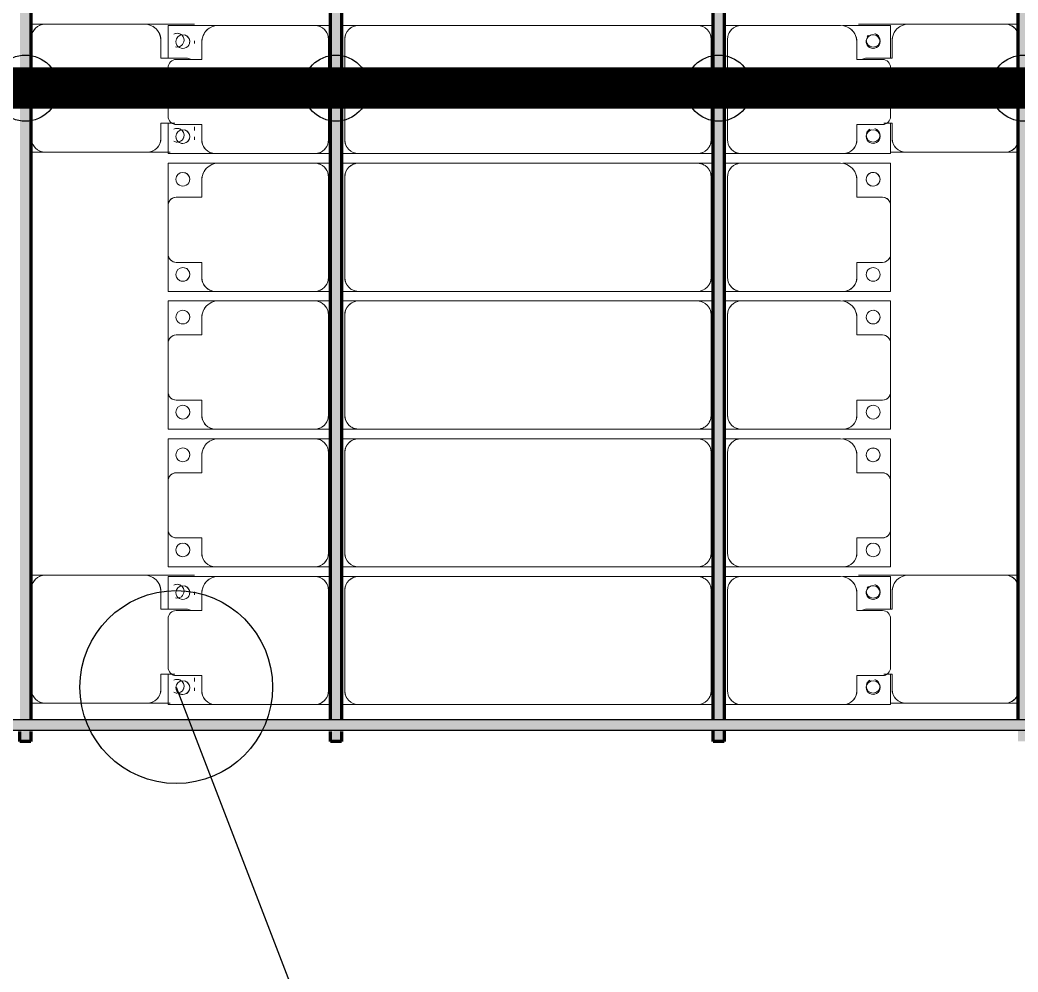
# Model space of a CAD drawing. Header units: millimetres. Extents: x -268744 to 115753, y -96240 to -10461.
# Drawn here: x -185584 to -181959, y -71524 to -68068 of the extents above; entities that cross this region are included whole.
import ezdxf

# ---------------------------------------------------------------- set-up
doc = ezdxf.new("R2010")
doc.units = ezdxf.units.MM
doc.layers.add('A-GENM', color=13, linetype='Continuous', lineweight=9)
doc.layers.add('S-BEAM', color=12, linetype='Continuous', lineweight=9)
for name, color, linetype in [('GC-BICH NEO', 6, 'Continuous'), ('GC-DAY NEO', 5, 'Continuous'), ('GC-HOP 40x60 GIA CUONG', 1, 'Continuous')]:
    doc.layers.add(name, color=color, linetype=linetype)

# ---------------------------------------------------------------- blocks, each defined once
blk = doc.blocks.new('Dai phao do pin - DẢI PHAO ĐỠ PIN-101342-KHUNG KẾT CẤU BÈ PIN 1')
at = {"layer": 'A-GENM', "color": 7}
for p, q in [((68487.6, 241.6), (68539.7, 241.6)), ((68487.6, 241.6), (68539.7, 241.6)), ((68899.7, 241.6), (68539.7, 241.6)), ((68899.7, 241.6), (69082.2, 241.6)), ((69082.2, 241.6), (68899.7, 241.6)), ((68489.7, 191.6), (68489.7, -173.4)), ((68959.7, 118.2), (68959.7, 181.6)), ((69082.2, 181.2), (69082.2, 170.6)), ((69082.2, 170.6), (69082.2, 181.2)), ((69052.2, 118.2), (68959.7, 118.2)), ((68959.7, -173.4), (68959.7, -118.2)), ((68959.7, -118.2), (69010.6, -118.2)), ((69082.2, -131.3), (69082.2, -144.7)), ((69082.2, -144.7), (69082.2, -131.3)), ((69082.2, -168), (69082.2, -178.9)), ((69082.2, -178.9), (69082.2, -168)), ((68539.7, -223.4), (68487.6, -223.4)), ((68539.7, -223.4), (68487.6, -223.4)), ((68539.7, -223.4), (68909.7, -223.4)), ((68993.6, -223.4), (68909.7, -223.4)), ((68909.7, -223.4), (68993.6, -223.4))]:
    blk.add_line(p, q, dxfattribs=at)
for centre, radius, start, end in [((68539.7, 191.6), 50, 90, 180), ((68539.7, 191.6), 50, 105, 180), ((68899.7, 181.6), 60, 360, 90), ((68899.7, 181.6), 60, 360, 60), ((69018.6, 183.2), 25, 0, 120), ((69018.6, 183.2), 25, 90, 120), ((69018.6, 183.2), 25, 255, 0), ((69018.6, 183.2), 25, 255, 0), ((69018.6, 183.2), 25, 0, 89.8669), ((69052.2, 88.2), 30, 60, 90), ((69018.6, -161.8), 25, 0, 120), ((69018.6, -161.8), 25, 105, 120), ((69018.6, -161.8), 25, 0, 89.8669), ((68539.7, -173.4), 50, 180, 270), ((68539.7, -173.4), 50, 180, 255), ((68909.7, -173.4), 50, 270, 360), ((68909.7, -173.4), 50, 285, 360), ((69018.6, -161.8), 25, 240, 0), ((69018.6, -161.8), 25, 270.1331, 0), ((69018.6, -161.8), 25, 240, 270)]:
    blk.add_arc(centre, radius, start, end, dxfattribs=at)
blk = doc.blocks.new('Dai phao do pin - DẢI PHAO ĐỠ PIN-V3-KHUNG KẾT CẤU BÈ PIN 1')
at = {"layer": 'A-GENM', "color": 7}
for p, q in [((68487.6, 241.6), (68539.7, 241.6)), ((68487.6, 241.6), (68539.7, 241.6)), ((68899.7, 241.6), (68539.7, 241.6)), ((68899.7, 241.6), (69082.2, 241.6)), ((69082.2, 241.6), (68899.7, 241.6)), ((68489.7, 191.6), (68489.7, -173.4)), ((68959.7, 118.2), (68959.7, 181.6)), ((69082.2, 181.2), (69082.2, 170.6)), ((69082.2, 170.6), (69082.2, 181.2)), ((69052.2, 118.2), (68959.7, 118.2)), ((68959.7, -173.4), (68959.7, -118.2)), ((68959.7, -118.2), (69010.6, -118.2)), ((69082.2, -131.3), (69082.2, -144.7)), ((69082.2, -144.7), (69082.2, -131.3)), ((69082.2, -168), (69082.2, -178.9)), ((69082.2, -178.9), (69082.2, -168)), ((68539.7, -223.4), (68487.6, -223.4)), ((68539.7, -223.4), (68487.6, -223.4)), ((68539.7, -223.4), (68909.7, -223.4)), ((68993.6, -223.4), (68909.7, -223.4)), ((68909.7, -223.4), (68993.6, -223.4))]:
    blk.add_line(p, q, dxfattribs=at)
for centre, radius, start, end in [((68539.7, 191.6), 50, 90, 180), ((68539.7, 191.6), 50, 105, 180), ((68899.7, 181.6), 60, 360, 90), ((68899.7, 181.6), 60, 360, 60), ((69018.6, 183.2), 25, 0, 120), ((69018.6, 183.2), 25, 90, 120), ((69018.6, 183.2), 25, 255, 0), ((69018.6, 183.2), 25, 255, 0), ((69018.6, 183.2), 25, 0, 89.8669), ((69052.2, 88.2), 30, 60, 90), ((69018.6, -161.8), 25, 0, 120), ((69018.6, -161.8), 25, 105, 120), ((69018.6, -161.8), 25, 0, 89.8669), ((68539.7, -173.4), 50, 180, 270), ((68539.7, -173.4), 50, 180, 255), ((68909.7, -173.4), 50, 270, 360), ((68909.7, -173.4), 50, 285, 360), ((69018.6, -161.8), 25, 240, 0), ((69018.6, -161.8), 25, 270.1331, 0), ((69018.6, -161.8), 25, 240, 270)]:
    blk.add_arc(centre, radius, start, end, dxfattribs=at)
blk = doc.blocks.new('Dầm C52 - Hộp 40x60-104813-KHUNG KẾT CẤU BÈ PIN 1')
at = {"layer": 'S-BEAM', "lineweight": 25}
blk.add_hatch(color=4, dxfattribs=at).paths.add_polyline_path([(-145811, -20), (145811, -20), (145811, 20), (-145811, 20)])
at = {"layer": 'S-BEAM', "color": 4, "lineweight": 25}
for p, q in [((-145811, 20), (145811, 20)), ((145811, -20), (-145811, -20))]:
    blk.add_line(p, q, dxfattribs=at)
blk = doc.blocks.new('Dải phao đi lại kèm đỡ invester - DẢI PHAO ĐI LẠI-102783-KHUNG KẾT CẤU BÈ PIN 1')
at = {"layer": 'A-GENM', "color": 7}
for p, q in [((47758.4, 1312.2), (47878.1, 1312.2)), ((47758.4, 1138.2), (47758.4, 1312.2)), ((47758.4, 1312.2), (47758.4, 1138.2)), ((47878.1, 1312.2), (47758.4, 1312.2)), ((48088.2, 1312.2), (47911.8, 1312.2)), ((48111.9, 1312.2), (48223.4, 1312.2)), ((48223.4, 1312.2), (48111.9, 1312.2)), ((48223.4, 1312.2), (48223.4, 1139.7)), ((48223.4, 1139.7), (48223.4, 1312.2)), ((48258.4, 1312.2), (48411.8, 1312.2)), ((48258.4, 1138.2), (48258.4, 1312.2)), ((48258.4, 1312.2), (48258.4, 1138.2)), ((48411.8, 1312.2), (48258.4, 1312.2)), ((48588.2, 1312.2), (48411.8, 1312.2)), ((48588.2, 1312.2), (48723.4, 1312.2)), ((48723.4, 1312.2), (48588.2, 1312.2)), ((48723.4, 1312.2), (48723.4, 1139.7)), ((48723.4, 1139.7), (48723.4, 1312.2)), ((48758.4, 1312.2), (48911.8, 1312.2)), ((48758.4, 1138.2), (48758.4, 1312.2)), ((48758.4, 1312.2), (48758.4, 1138.2)), ((48911.8, 1312.2), (48758.4, 1312.2)), ((49088.2, 1312.2), (48911.8, 1312.2)), ((49088.2, 1312.2), (49223.4, 1312.2)), ((49223.4, 1312.2), (49088.2, 1312.2)), ((49223.4, 1312.2), (49223.4, 1139.7)), ((49223.4, 1139.7), (49223.4, 1312.2)), ((49258.4, 1312.2), (49411.8, 1312.2)), ((49258.4, 1138.2), (49258.4, 1312.2)), ((49258.4, 1312.2), (49258.4, 1138.2)), ((49411.8, 1312.2), (49258.4, 1312.2)), ((49588.2, 1312.2), (49411.8, 1312.2)), ((49588.2, 1312.2), (49723.4, 1312.2)), ((49723.4, 1312.2), (49588.2, 1312.2)), ((49723.4, 1312.2), (49723.4, 1139.7)), ((49723.4, 1139.7), (49723.4, 1312.2)), ((49758.4, 1312.2), (49878.1, 1312.2)), ((49758.4, 1138.2), (49758.4, 1312.2)), ((49758.4, 1312.2), (49758.4, 1138.2)), ((49878.1, 1312.2), (49758.4, 1312.2)), ((50088.2, 1312.2), (49911.8, 1312.2)), ((50111.9, 1312.2), (50223.4, 1312.2)), ((50223.4, 1312.2), (50111.9, 1312.2)), ((50223.4, 1312.2), (50223.4, 1139.7)), ((50223.4, 1139.7), (50223.4, 1312.2)), ((47881.8, 1282.2), (47881.8, 1189.7)), ((48118.2, 1189.7), (48118.2, 1282.2)), ((48381.8, 1282.2), (48381.8, 1189.7)), ((48618.2, 1189.7), (48618.2, 1282.2)), ((48881.8, 1282.2), (48881.8, 1189.7)), ((49118.2, 1189.7), (49118.2, 1282.2)), ((49381.8, 1282.2), (49381.8, 1189.7)), ((49618.2, 1189.7), (49618.2, 1282.2)), ((49881.8, 1282.2), (49881.8, 1189.7)), ((50118.2, 1189.7), (50118.2, 1282.2)), ((47881.8, 1189.7), (47818.4, 1189.7)), ((48173.4, 1189.7), (48118.2, 1189.7)), ((48381.8, 1189.7), (48318.4, 1189.7)), ((48673.4, 1189.7), (48618.2, 1189.7)), ((48881.8, 1189.7), (48818.4, 1189.7)), ((49173.4, 1189.7), (49118.2, 1189.7)), ((49381.8, 1189.7), (49318.4, 1189.7)), ((49673.4, 1189.7), (49618.2, 1189.7)), ((49881.8, 1189.7), (49818.4, 1189.7)), ((50173.4, 1189.7), (50118.2, 1189.7)), ((47758.4, 1129.7), (47758.4, 769.7)), ((48223.4, 769.7), (48223.4, 1139.7)), ((48258.4, 1129.7), (48258.4, 769.7)), ((48723.4, 769.7), (48723.4, 1139.7)), ((48758.4, 1129.7), (48758.4, 769.7)), ((49223.4, 769.7), (49223.4, 1139.7)), ((49258.4, 1129.7), (49258.4, 769.7)), ((49723.4, 769.7), (49723.4, 1139.7)), ((49758.4, 1129.7), (49758.4, 769.7)), ((50223.4, 769.7), (50223.4, 1139.7)), ((47758.4, 707.6), (47758.4, 769.7)), ((47758.4, 707.6), (47758.4, 769.7)), ((48223.4, 769.7), (48223.4, 707.6)), ((48223.4, 769.7), (48223.4, 707.6)), ((48258.4, 707.6), (48258.4, 769.7)), ((48258.4, 707.6), (48258.4, 769.7)), ((48723.4, 769.7), (48723.4, 707.6)), ((48723.4, 769.7), (48723.4, 707.6)), ((48758.4, 707.6), (48758.4, 769.7)), ((48758.4, 707.6), (48758.4, 769.7)), ((49223.4, 769.7), (49223.4, 707.6)), ((49223.4, 769.7), (49223.4, 707.6)), ((49258.4, 707.6), (49258.4, 769.7)), ((49258.4, 707.6), (49258.4, 769.7)), ((49723.4, 769.7), (49723.4, 707.6)), ((49723.4, 769.7), (49723.4, 707.6)), ((49758.4, 707.6), (49758.4, 769.7)), ((49758.4, 707.6), (49758.4, 769.7)), ((50223.4, 769.7), (50223.4, 707.6)), ((50223.4, 769.7), (50223.4, 707.6)), ((47808.4, 719.7), (48173.4, 719.7)), ((48308.4, 719.7), (48673.4, 719.7)), ((48808.4, 719.7), (49173.4, 719.7)), ((49308.4, 719.7), (49673.4, 719.7)), ((49808.4, 719.7), (50173.4, 719.7)), ((47758.4, 610.3), (47758.4, 667.6)), ((47758.4, 610.3), (47758.4, 667.6)), ((48173.4, 660.3), (47808.4, 660.3)), ((48223.4, 667.6), (48223.4, 610.3)), ((48223.4, 667.6), (48223.4, 610.3)), ((48258.4, 610.3), (48258.4, 667.6)), ((48258.4, 610.3), (48258.4, 667.6)), ((48673.4, 660.3), (48308.4, 660.3)), ((48723.4, 667.6), (48723.4, 610.3)), ((48723.4, 667.6), (48723.4, 610.3)), ((48758.4, 610.3), (48758.4, 667.6)), ((48758.4, 610.3), (48758.4, 667.6)), ((49173.4, 660.3), (48808.4, 660.3)), ((49223.4, 667.6), (49223.4, 610.3)), ((49223.4, 667.6), (49223.4, 610.3)), ((49258.4, 610.3), (49258.4, 667.6)), ((49258.4, 610.3), (49258.4, 667.6)), ((49673.4, 660.3), (49308.4, 660.3)), ((49723.4, 667.6), (49723.4, 610.3)), ((49723.4, 667.6), (49723.4, 610.3)), ((49758.4, 610.3), (49758.4, 667.6)), ((49758.4, 610.3), (49758.4, 667.6)), ((50173.4, 660.3), (49808.4, 660.3)), ((50223.4, 667.6), (50223.4, 610.3)), ((50223.4, 667.6), (50223.4, 610.3)), ((47758.4, 610.3), (47758.4, -620.3)), ((48223.4, -620.3), (48223.4, 610.3)), ((48258.4, 610.3), (48258.4, -620.3)), ((48723.4, -620.3), (48723.4, 610.3)), ((48758.4, 610.3), (48758.4, -620.3)), ((49223.4, -620.3), (49223.4, 610.3)), ((49258.4, 610.3), (49258.4, -620.3)), ((49723.4, -620.3), (49723.4, 610.3)), ((49758.4, 610.3), (49758.4, -620.3)), ((50223.4, -620.3), (50223.4, 610.3)), ((47758.4, -674.8), (47758.4, -620.3)), ((47758.4, -674.8), (47758.4, -620.3)), ((48223.4, -620.3), (48223.4, -674.8)), ((48223.4, -620.3), (48223.4, -674.8)), ((48258.4, -674.8), (48258.4, -620.3)), ((48258.4, -674.8), (48258.4, -620.3)), ((48723.4, -620.3), (48723.4, -674.8)), ((48723.4, -620.3), (48723.4, -674.8)), ((48758.4, -674.8), (48758.4, -620.3)), ((48758.4, -674.8), (48758.4, -620.3)), ((49223.4, -620.3), (49223.4, -674.8)), ((49223.4, -620.3), (49223.4, -674.8)), ((49258.4, -674.8), (49258.4, -620.3)), ((49258.4, -674.8), (49258.4, -620.3)), ((49723.4, -620.3), (49723.4, -674.8)), ((49723.4, -620.3), (49723.4, -674.8)), ((49758.4, -674.8), (49758.4, -620.3)), ((49758.4, -674.8), (49758.4, -620.3)), ((50223.4, -620.3), (50223.4, -674.8)), ((50223.4, -620.3), (50223.4, -674.8)), ((47808.4, -670.3), (48173.4, -670.3)), ((48308.4, -670.3), (48673.4, -670.3)), ((48808.4, -670.3), (49173.4, -670.3)), ((49308.4, -670.3), (49673.4, -670.3)), ((49808.4, -670.3), (50173.4, -670.3)), ((47758.4, -779.7), (47758.4, -722.4)), ((47758.4, -779.7), (47758.4, -722.4)), ((48223.4, -722.4), (48223.4, -779.7)), ((48223.4, -722.4), (48223.4, -779.7)), ((48258.4, -779.7), (48258.4, -722.4)), ((48258.4, -779.7), (48258.4, -722.4)), ((48723.4, -722.4), (48723.4, -779.7)), ((48723.4, -722.4), (48723.4, -779.7)), ((48758.4, -779.7), (48758.4, -722.4)), ((48758.4, -779.7), (48758.4, -722.4)), ((49223.4, -722.4), (49223.4, -779.7)), ((49223.4, -722.4), (49223.4, -779.7)), ((49258.4, -779.7), (49258.4, -722.4)), ((49258.4, -779.7), (49258.4, -722.4)), ((49723.4, -722.4), (49723.4, -779.7)), ((49723.4, -722.4), (49723.4, -779.7)), ((49758.4, -779.7), (49758.4, -722.4)), ((49758.4, -779.7), (49758.4, -722.4)), ((50223.4, -722.4), (50223.4, -779.7)), ((50223.4, -722.4), (50223.4, -779.7)), ((48173.4, -729.7), (47808.4, -729.7)), ((48673.4, -729.7), (48308.4, -729.7)), ((49173.4, -729.7), (48808.4, -729.7)), ((49673.4, -729.7), (49308.4, -729.7)), ((50173.4, -729.7), (49808.4, -729.7)), ((47758.4, -779.7), (47758.4, -1129.7)), ((48223.4, -1139.7), (48223.4, -779.7)), ((48258.4, -779.7), (48258.4, -1129.7)), ((48723.4, -1139.7), (48723.4, -779.7)), ((48758.4, -779.7), (48758.4, -1129.7)), ((49223.4, -1139.7), (49223.4, -779.7)), ((49258.4, -779.7), (49258.4, -1129.7)), ((49723.4, -1139.7), (49723.4, -779.7)), ((49758.4, -779.7), (49758.4, -1129.7)), ((50223.4, -1139.7), (50223.4, -779.7)), ((47758.4, -1312.2), (47758.4, -1129.7)), ((47758.4, -1129.7), (47758.4, -1312.2)), ((48223.4, -1139.7), (48223.4, -1312.2)), ((48223.4, -1312.2), (48223.4, -1139.7)), ((48258.4, -1312.2), (48258.4, -1129.7)), ((48258.4, -1129.7), (48258.4, -1312.2)), ((48723.4, -1139.7), (48723.4, -1312.2)), ((48723.4, -1312.2), (48723.4, -1139.7)), ((48758.4, -1312.2), (48758.4, -1129.7)), ((48758.4, -1129.7), (48758.4, -1312.2)), ((49223.4, -1139.7), (49223.4, -1312.2)), ((49223.4, -1312.2), (49223.4, -1139.7)), ((49258.4, -1312.2), (49258.4, -1129.7)), ((49258.4, -1129.7), (49258.4, -1312.2)), ((49723.4, -1139.7), (49723.4, -1312.2)), ((49723.4, -1312.2), (49723.4, -1139.7)), ((49758.4, -1312.2), (49758.4, -1129.7)), ((49758.4, -1129.7), (49758.4, -1312.2)), ((50223.4, -1139.7), (50223.4, -1312.2)), ((50223.4, -1312.2), (50223.4, -1139.7)), ((47818.4, -1189.7), (47881.8, -1189.7)), ((47881.8, -1189.7), (47881.8, -1282.2)), ((48118.2, -1282.2), (48118.2, -1189.7)), ((48118.2, -1189.7), (48173.4, -1189.7)), ((48318.4, -1189.7), (48381.8, -1189.7)), ((48381.8, -1189.7), (48381.8, -1282.2)), ((48618.2, -1282.2), (48618.2, -1189.7)), ((48618.2, -1189.7), (48673.4, -1189.7)), ((48818.4, -1189.7), (48881.8, -1189.7)), ((48881.8, -1189.7), (48881.8, -1282.2)), ((49118.2, -1282.2), (49118.2, -1189.7)), ((49118.2, -1189.7), (49173.4, -1189.7)), ((49318.4, -1189.7), (49381.8, -1189.7)), ((49381.8, -1189.7), (49381.8, -1282.2)), ((49618.2, -1282.2), (49618.2, -1189.7)), ((49618.2, -1189.7), (49673.4, -1189.7)), ((49818.4, -1189.7), (49881.8, -1189.7)), ((49881.8, -1189.7), (49881.8, -1282.2)), ((50118.2, -1282.2), (50118.2, -1189.7)), ((50118.2, -1189.7), (50173.4, -1189.7)), ((47876.8, -1312.2), (47758.4, -1312.2)), ((47758.4, -1312.2), (47876.8, -1312.2)), ((47911.8, -1312.2), (48088.2, -1312.2)), ((48223.4, -1312.2), (48113.2, -1312.2)), ((48113.2, -1312.2), (48223.4, -1312.2)), ((48411.8, -1312.2), (48258.4, -1312.2)), ((48258.4, -1312.2), (48411.8, -1312.2)), ((48411.8, -1312.2), (48588.2, -1312.2)), ((48723.4, -1312.2), (48588.2, -1312.2)), ((48588.2, -1312.2), (48723.4, -1312.2)), ((48911.8, -1312.2), (48758.4, -1312.2)), ((48758.4, -1312.2), (48911.8, -1312.2)), ((48911.8, -1312.2), (49088.2, -1312.2)), ((49223.4, -1312.2), (49088.2, -1312.2)), ((49088.2, -1312.2), (49223.4, -1312.2)), ((49411.8, -1312.2), (49258.4, -1312.2)), ((49258.4, -1312.2), (49411.8, -1312.2)), ((49411.8, -1312.2), (49588.2, -1312.2)), ((49723.4, -1312.2), (49588.2, -1312.2)), ((49588.2, -1312.2), (49723.4, -1312.2)), ((49876.8, -1312.2), (49758.4, -1312.2)), ((49758.4, -1312.2), (49876.8, -1312.2)), ((49911.8, -1312.2), (50088.2, -1312.2)), ((50223.4, -1312.2), (50113.2, -1312.2)), ((50113.2, -1312.2), (50223.4, -1312.2))]:
    blk.add_line(p, q, dxfattribs=at)
for centre, radius, start, end in [((47911.8, 1282.2), 30, 90, 180), ((48088.2, 1282.2), 30, 0, 90), ((48411.8, 1282.2), 30, 90, 180), ((48411.8, 1282.2), 30, 105, 165), ((48588.2, 1282.2), 30, 360, 90), ((48588.2, 1282.2), 30, 60, 75), ((48588.2, 1282.2), 30, 15, 75), ((48588.2, 1282.2), 30, 60, 75), ((48911.8, 1282.2), 30, 90, 180), ((48911.8, 1282.2), 30, 105, 165), ((49088.2, 1282.2), 30, 0, 90), ((49088.2, 1282.2), 30, 60, 75), ((49088.2, 1282.2), 30, 15, 75), ((49088.2, 1282.2), 30, 60, 75), ((49411.8, 1282.2), 30, 90, 180), ((49411.8, 1282.2), 30, 105, 165), ((49588.2, 1282.2), 30, 0, 90), ((49588.2, 1282.2), 30, 60, 75), ((49588.2, 1282.2), 30, 15, 75), ((49588.2, 1282.2), 30, 60, 75), ((49911.8, 1282.2), 30, 90, 180), ((50088.2, 1282.2), 30, 0, 90), ((47816.8, 1248.6), 25, 90, 270), ((47816.8, 1248.6), 25, 90, 255), ((47816.8, 1248.6), 25, 270, 90), ((47816.8, 1248.6), 25, 300, 90), ((48088.2, 1282.2), 30, 15, 30), ((48088.2, 1282.2), 30, 15, 30), ((48161.8, 1248.6), 25, 90, 270), ((48161.8, 1248.6), 25, 90, 180), ((48161.8, 1248.6), 25, 270, 90), ((48161.8, 1248.6), 25, 270, 90), ((48316.8, 1248.6), 25, 90, 270), ((48316.8, 1248.6), 25, 90, 255), ((48316.8, 1248.6), 25, 270, 90), ((48316.8, 1248.6), 25, 300, 90), ((48411.8, 1282.2), 30, 135, 165), ((48411.8, 1282.2), 30, 135, 165), ((48588.2, 1282.2), 30, 15, 30), ((48588.2, 1282.2), 30, 15, 30), ((48661.8, 1248.6), 25, 90, 270), ((48661.8, 1248.6), 25, 90, 180), ((48661.8, 1248.6), 25, 270, 90), ((48661.8, 1248.6), 25, 270, 90), ((48816.8, 1248.6), 25, 90, 270), ((48816.8, 1248.6), 25, 90, 255), ((48816.8, 1248.6), 25, 270, 90), ((48816.8, 1248.6), 25, 300, 90), ((48911.8, 1282.2), 30, 135, 165), ((48911.8, 1282.2), 30, 135, 165), ((49088.2, 1282.2), 30, 15, 30), ((49088.2, 1282.2), 30, 15, 30), ((49161.8, 1248.6), 25, 90, 270), ((49161.8, 1248.6), 25, 90, 180), ((49161.8, 1248.6), 25, 270, 90), ((49161.8, 1248.6), 25, 270, 90), ((49316.8, 1248.6), 25, 90, 270), ((49316.8, 1248.6), 25, 90, 255), ((49316.8, 1248.6), 25, 270, 90), ((49316.8, 1248.6), 25, 300, 90), ((49411.8, 1282.2), 30, 135, 165), ((49411.8, 1282.2), 30, 135, 165), ((49588.2, 1282.2), 30, 15, 30), ((49588.2, 1282.2), 30, 15, 30), ((49661.8, 1248.6), 25, 90, 270), ((49661.8, 1248.6), 25, 90, 180), ((49661.8, 1248.6), 25, 270, 90), ((49661.8, 1248.6), 25, 270, 90), ((49816.8, 1248.6), 25, 90, 270), ((49816.8, 1248.6), 25, 90, 255), ((49816.8, 1248.6), 25, 270, 90), ((49816.8, 1248.6), 25, 300, 90), ((50088.2, 1282.2), 30, 15, 30), ((50088.2, 1282.2), 30, 15, 30), ((50161.8, 1248.6), 25, 90, 270), ((50161.8, 1248.6), 25, 90, 180), ((50161.8, 1248.6), 25, 270, 90), ((50161.8, 1248.6), 25, 270, 90), ((48161.8, 1248.6), 25, 195, 255), ((48661.8, 1248.6), 25, 195, 255), ((49161.8, 1248.6), 25, 195, 255), ((49661.8, 1248.6), 25, 195, 255), ((50161.8, 1248.6), 25, 195, 255), ((47816.8, 1248.6), 25, 270, 285), ((48316.8, 1248.6), 25, 270, 285), ((48816.8, 1248.6), 25, 270, 285), ((49316.8, 1248.6), 25, 270, 285), ((49816.8, 1248.6), 25, 270, 285), ((47818.4, 1129.7), 60, 90, 180), ((47818.4, 1129.7), 60, 90, 150), ((48173.4, 1139.7), 50, 0, 90), ((48173.4, 1139.7), 50, 15, 90), ((48318.4, 1129.7), 60, 90, 180), ((48318.4, 1129.7), 60, 90, 150), ((48673.4, 1139.7), 50, 360, 90), ((48673.4, 1139.7), 50, 15, 90), ((48818.4, 1129.7), 60, 90, 180), ((48818.4, 1129.7), 60, 90, 150), ((49173.4, 1139.7), 50, 0, 90), ((49173.4, 1139.7), 50, 15, 90), ((49318.4, 1129.7), 60, 90, 180), ((49318.4, 1129.7), 60, 90, 150), ((49673.4, 1139.7), 50, 0, 90), ((49673.4, 1139.7), 50, 15, 90), ((49818.4, 1129.7), 60, 90, 180), ((49818.4, 1129.7), 60, 90, 150), ((50173.4, 1139.7), 50, 0, 90), ((50173.4, 1139.7), 50, 15, 90), ((47808.4, 769.7), 50, 180, 270), ((48173.4, 769.7), 50, 270, 0), ((48308.4, 769.7), 50, 180, 270), ((48673.4, 769.7), 50, 270, 0), ((48808.4, 769.7), 50, 180, 270), ((49173.4, 769.7), 50, 270, 0), ((49308.4, 769.7), 50, 180, 270), ((49673.4, 769.7), 50, 270, 0), ((49808.4, 769.7), 50, 180, 270), ((50173.4, 769.7), 50, 270, 0), ((47808.4, 769.7), 50, 195, 270), ((48173.4, 769.7), 50, 270, 345), ((48308.4, 769.7), 50, 195, 270), ((48673.4, 769.7), 50, 270, 345), ((48808.4, 769.7), 50, 195, 270), ((49173.4, 769.7), 50, 270, 345), ((49308.4, 769.7), 50, 195, 270), ((49673.4, 769.7), 50, 270, 345), ((49808.4, 769.7), 50, 195, 270), ((50173.4, 769.7), 50, 270, 345), ((47808.4, 610.3), 50, 90, 180), ((47808.4, 610.3), 50, 105, 120), ((48173.4, 610.3), 50, 0, 90), ((48173.4, 610.3), 50, 60, 90), ((48308.4, 610.3), 50, 90, 180), ((48308.4, 610.3), 50, 105, 120), ((48673.4, 610.3), 50, 0, 90), ((48673.4, 610.3), 50, 60, 90), ((48808.4, 610.3), 50, 90, 180), ((48808.4, 610.3), 50, 105, 120), ((49173.4, 610.3), 50, 0, 90), ((49173.4, 610.3), 50, 60, 90), ((49308.4, 610.3), 50, 90, 180), ((49308.4, 610.3), 50, 105, 120), ((49673.4, 610.3), 50, 0, 90), ((49673.4, 610.3), 50, 60, 90), ((49808.4, 610.3), 50, 90, 180), ((49808.4, 610.3), 50, 105, 120), ((50173.4, 610.3), 50, 360, 90), ((50173.4, 610.3), 50, 60, 90), ((47808.4, 610.3), 50, 150, 180), ((48173.4, 610.3), 50, 15, 30), ((48308.4, 610.3), 50, 150, 180), ((48673.4, 610.3), 50, 15, 30), ((48808.4, 610.3), 50, 150, 180), ((49173.4, 610.3), 50, 15, 30), ((49308.4, 610.3), 50, 150, 180), ((49673.4, 610.3), 50, 15, 30), ((49808.4, 610.3), 50, 150, 180), ((50173.4, 610.3), 50, 15, 30), ((47808.4, -620.3), 50, 180, 270), ((47808.4, -620.3), 50, 195, 225), ((48173.4, -620.3), 50, 270, 0), ((48173.4, -620.3), 50, 330, 0), ((48308.4, -620.3), 50, 180, 270), ((48308.4, -620.3), 50, 195, 225), ((48673.4, -620.3), 50, 270, 0), ((48673.4, -620.3), 50, 330, 0), ((48808.4, -620.3), 50, 180, 270), ((48808.4, -620.3), 50, 195, 225), ((49173.4, -620.3), 50, 270, 0), ((49173.4, -620.3), 50, 330, 0), ((49308.4, -620.3), 50, 180, 270), ((49308.4, -620.3), 50, 195, 225), ((49673.4, -620.3), 50, 270, 0), ((49673.4, -620.3), 50, 330, 0), ((49808.4, -620.3), 50, 180, 270), ((49808.4, -620.3), 50, 195, 225), ((50173.4, -620.3), 50, 270, 360), ((50173.4, -620.3), 50, 330, 360), ((47808.4, -620.3), 50, 240, 270), ((48173.4, -620.3), 50, 270, 300), ((48308.4, -620.3), 50, 240, 270), ((48673.4, -620.3), 50, 270, 300), ((48808.4, -620.3), 50, 240, 270), ((49173.4, -620.3), 50, 270, 300), ((49308.4, -620.3), 50, 240, 270), ((49673.4, -620.3), 50, 270, 300), ((49808.4, -620.3), 50, 240, 270), ((50173.4, -620.3), 50, 270, 300), ((47808.4, -779.7), 50, 90, 180), ((47808.4, -779.7), 50, 90, 165), ((48173.4, -779.7), 50, 0, 90), ((48173.4, -779.7), 50, 15, 90), ((48308.4, -779.7), 50, 90, 180), ((48308.4, -779.7), 50, 90, 165), ((48673.4, -779.7), 50, 360, 90), ((48673.4, -779.7), 50, 15, 90), ((48808.4, -779.7), 50, 90, 180), ((48808.4, -779.7), 50, 90, 165), ((49173.4, -779.7), 50, 360, 90), ((49173.4, -779.7), 50, 15, 90), ((49308.4, -779.7), 50, 90, 180), ((49308.4, -779.7), 50, 90, 165), ((49673.4, -779.7), 50, 0, 90), ((49673.4, -779.7), 50, 15, 90), ((49808.4, -779.7), 50, 90, 180), ((49808.4, -779.7), 50, 90, 165), ((50173.4, -779.7), 50, 360, 90), ((50173.4, -779.7), 50, 15, 90), ((47818.4, -1129.7), 60, 180, 270), ((47818.4, -1129.7), 60, 210, 270), ((48173.4, -1139.7), 50, 270, 0), ((48173.4, -1139.7), 50, 270, 345), ((48318.4, -1129.7), 60, 180, 270), ((48318.4, -1129.7), 60, 210, 270), ((48673.4, -1139.7), 50, 270, 0), ((48673.4, -1139.7), 50, 270, 345), ((48818.4, -1129.7), 60, 180, 270), ((48818.4, -1129.7), 60, 210, 270), ((49173.4, -1139.7), 50, 270, 0), ((49173.4, -1139.7), 50, 270, 345), ((49318.4, -1129.7), 60, 180, 270), ((49318.4, -1129.7), 60, 210, 270), ((49673.4, -1139.7), 50, 270, 0), ((49673.4, -1139.7), 50, 270, 345), ((49818.4, -1129.7), 60, 180, 270), ((49818.4, -1129.7), 60, 210, 270), ((50173.4, -1139.7), 50, 270, 0), ((50173.4, -1139.7), 50, 270, 345), ((47816.8, -1258.6), 25, 90, 270), ((47816.8, -1258.6), 25, 180, 270), ((47816.8, -1258.6), 25, 90, 165), ((47816.8, -1258.6), 25, 270, 90), ((47816.8, -1258.6), 25, 60, 90), ((47816.8, -1258.6), 25, 270, 30), ((48161.8, -1258.6), 25, 90, 270), ((48161.8, -1258.6), 25, 180, 270), ((48161.8, -1258.6), 25, 90, 165), ((48161.8, -1258.6), 25, 270, 90), ((48161.8, -1258.6), 25, 15, 90), ((48161.8, -1258.6), 25, 270, 0), ((48316.8, -1258.6), 25, 90, 270), ((48316.8, -1258.6), 25, 180, 270), ((48316.8, -1258.6), 25, 90, 165), ((48316.8, -1258.6), 25, 270, 90), ((48316.8, -1258.6), 25, 60, 90), ((48316.8, -1258.6), 25, 270, 30), ((48661.8, -1258.6), 25, 90, 270), ((48661.8, -1258.6), 25, 180, 270), ((48661.8, -1258.6), 25, 90, 165), ((48661.8, -1258.6), 25, 270, 90), ((48661.8, -1258.6), 25, 15, 90), ((48661.8, -1258.6), 25, 270, 0), ((48816.8, -1258.6), 25, 90, 270), ((48816.8, -1258.6), 25, 180, 270), ((48816.8, -1258.6), 25, 90, 165), ((48816.8, -1258.6), 25, 270, 90), ((48816.8, -1258.6), 25, 60, 90), ((48816.8, -1258.6), 25, 270, 30), ((49161.8, -1258.6), 25, 90, 270), ((49161.8, -1258.6), 25, 180, 270), ((49161.8, -1258.6), 25, 90, 165), ((49161.8, -1258.6), 25, 270, 90), ((49161.8, -1258.6), 25, 15, 90), ((49161.8, -1258.6), 25, 270, 0), ((49316.8, -1258.6), 25, 90, 270), ((49316.8, -1258.6), 25, 180, 270), ((49316.8, -1258.6), 25, 90, 165), ((49316.8, -1258.6), 25, 270, 90), ((49316.8, -1258.6), 25, 60, 90), ((49316.8, -1258.6), 25, 270, 30), ((49661.8, -1258.6), 25, 90, 270), ((49661.8, -1258.6), 25, 180, 270), ((49661.8, -1258.6), 25, 90, 165), ((49661.8, -1258.6), 25, 270, 90), ((49661.8, -1258.6), 25, 15, 90), ((49661.8, -1258.6), 25, 270, 0), ((49816.8, -1258.6), 25, 90, 270), ((49816.8, -1258.6), 25, 180, 270), ((49816.8, -1258.6), 25, 90, 165), ((49816.8, -1258.6), 25, 270, 90), ((49816.8, -1258.6), 25, 60, 90), ((49816.8, -1258.6), 25, 270, 30), ((50161.8, -1258.6), 25, 90, 270), ((50161.8, -1258.6), 25, 180, 270), ((50161.8, -1258.6), 25, 90, 165), ((50161.8, -1258.6), 25, 270, 90), ((50161.8, -1258.6), 25, 15, 90), ((50161.8, -1258.6), 25, 270, 0), ((47911.8, -1282.2), 30, 180, 270), ((48088.2, -1282.2), 30, 270, 0), ((48088.2, -1282.2), 30, 330, 345), ((48088.2, -1282.2), 30, 330, 345), ((48411.8, -1282.2), 30, 180, 270), ((48411.8, -1282.2), 30, 195, 225), ((48411.8, -1282.2), 30, 195, 255), ((48411.8, -1282.2), 30, 195, 225), ((48588.2, -1282.2), 30, 270, 0), ((48588.2, -1282.2), 30, 285, 345), ((48588.2, -1282.2), 30, 315, 345), ((48588.2, -1282.2), 30, 315, 345), ((48911.8, -1282.2), 30, 180, 270), ((48911.8, -1282.2), 30, 195, 225), ((48911.8, -1282.2), 30, 195, 255), ((48911.8, -1282.2), 30, 195, 225), ((49088.2, -1282.2), 30, 270, 0), ((49088.2, -1282.2), 30, 285, 345), ((49088.2, -1282.2), 30, 315, 345), ((49088.2, -1282.2), 30, 315, 345), ((49411.8, -1282.2), 30, 180, 270), ((49411.8, -1282.2), 30, 195, 225), ((49411.8, -1282.2), 30, 195, 255), ((49411.8, -1282.2), 30, 195, 225), ((49588.2, -1282.2), 30, 270, 0), ((49588.2, -1282.2), 30, 285, 345), ((49588.2, -1282.2), 30, 315, 345), ((49588.2, -1282.2), 30, 315, 345), ((49911.8, -1282.2), 30, 180, 270), ((50088.2, -1282.2), 30, 270, 0), ((50088.2, -1282.2), 30, 330, 345), ((50088.2, -1282.2), 30, 330, 345), ((48588.2, -1282.2), 30, 285, 300), ((48588.2, -1282.2), 30, 285, 300), ((49088.2, -1282.2), 30, 285, 300), ((49088.2, -1282.2), 30, 285, 300), ((49588.2, -1282.2), 30, 285, 300), ((49588.2, -1282.2), 30, 285, 300)]:
    blk.add_arc(centre, radius, start, end, dxfattribs=at)
blk = doc.blocks.new('Dầm C52 - Dầm C52-V19-KHUNG KẾT CẤU BÈ PIN 1')
at = {"layer": 'S-BEAM', "lineweight": 140}
h = blk.add_hatch(color=1, dxfattribs=at)
h.paths.add_polyline_path([(-25480.9, 20), (-25480.9, -20), (-25440.9, -20), (-25445.2, 20)])
h.paths.add_polyline_path([(-25400.9, -20), (-19440.9, -20), (-19443, 20), (-25400.9, 20)])
h.paths.add_polyline_path([(-19400.9, -20), (-13440.9, -20), (-13440.9, 20), (-19400.9, 20)])
h.paths.add_polyline_path([(-13400.9, -20), (-7440.9, -20), (-7440.9, 20), (-13400.9, 20)])
h.paths.add_polyline_path([(-7400.9, -20), (-1440.9, -20), (-1440.9, 20), (-7400.9, 20)])
h.paths.add_polyline_path([(-1400.9, -20), (4559.1, -20), (4559.1, 20), (-1400.9, 20)])
h.paths.add_polyline_path([(4599.1, -20), (10559.1, -20), (10559.1, 20), (4599.1, 20)])
h.paths.add_polyline_path([(10599.1, -20), (16559.1, -20), (16559.1, 20), (10599.1, 20)])
h.paths.add_polyline_path([(16599.1, -20), (22559.1, -20), (22559.1, 20), (16599.1, 20)])
h.paths.add_polyline_path([(22599.1, -20), (25259.1, -20), (25259.1, 20), (22599.1, 20)])
h.paths.add_polyline_path([(25299.1, 20), (25299.1, -20), (25441.8, -20), (25441.8, 20)])
at = {"layer": 'S-BEAM', "color": 1, "lineweight": 140}
for p, q in [((-25480.9, -20), (-25480.9, 20)), ((-25480.9, 20), (-25445.2, 20)), ((-25445.2, -20), (-25480.9, -20)), ((-19443, -20), (-25400.9, -20))]:
    blk.add_line(p, q, dxfattribs=at)
blk = doc.blocks.new('Dầm C52 - Dầm C52-V1-KHUNG KẾT CẤU BÈ PIN 1')
at = {"layer": 'S-BEAM', "lineweight": 140}
h = blk.add_hatch(color=1, dxfattribs=at)
h.paths.add_polyline_path([(-25480.9, 20), (-25480.9, -20), (-25440.9, -20), (-25445.2, 20)])
h.paths.add_polyline_path([(-25400.9, -20), (-19440.9, -20), (-19443, 20), (-25400.9, 20)])
h.paths.add_polyline_path([(-19400.9, 20), (-19400.9, -20), (-13440.9, -20), (-13440.9, 20), (-18981.3, 20)])
h.paths.add_polyline_path([(-13400.9, -20), (-7440.9, -20), (-7440.9, 20), (-13400.9, 20)])
h.paths.add_polyline_path([(-7400.9, 20), (-7400.9, -20), (-1440.9, -20), (-1440.9, 20), (-6977, 20)])
h.paths.add_polyline_path([(-1400.9, -20), (4559.1, -20), (4559.1, 20), (-1400.9, 20)])
h.paths.add_polyline_path([(4599.1, 20), (4599.1, -20), (10559.1, -20), (10559.1, 20), (5027.2, 20)])
h.paths.add_polyline_path([(10599.1, -20), (16559.1, -20), (16559.1, 20), (10599.1, 20)])
h.paths.add_polyline_path([(16599.1, 20), (16599.1, -20), (22559.1, -20), (22559.1, 20), (17031.5, 20)])
h.paths.add_polyline_path([(22599.1, -20), (25259.1, -20), (25259.1, 20), (22599.1, 20)])
h.paths.add_polyline_path([(25299.1, -20), (25480.9, -20), (25480.9, 20), (25299.1, 20)])
at = {"layer": 'S-BEAM', "color": 1, "lineweight": 140}
for p, q in [((-25480.9, -20), (-25480.9, 20)), ((-25480.9, 20), (-25445.2, 20)), ((-25400.9, 20), (-19443, 20)), ((-25445.2, -20), (-25480.9, -20)), ((-19443, -20), (-25400.9, -20))]:
    blk.add_line(p, q, dxfattribs=at)
blk = doc.blocks.new('Dầm C52 - Dầm C52-102503-KHUNG KẾT CẤU BÈ PIN 1')
at = {"layer": 'S-BEAM', "lineweight": 140}
h = blk.add_hatch(color=1, dxfattribs=at)
h.paths.add_polyline_path([(-25480.9, 20), (-25480.9, -20), (-25440.9, -20), (-25440.9, 20)])
h.paths.add_polyline_path([(-25400.9, 20), (-25400.9, -20), (-19440.9, -20), (-19443, 20), (-24983.5, 20)])
h.paths.add_polyline_path([(-19400.9, 20), (-19400.9, -20), (-13440.9, -20), (-13440.9, 20), (-17596.2, 20)])
h.paths.add_polyline_path([(-13400.9, -20), (-7440.9, -20), (-7440.9, 20), (-13400.9, 20)])
h.paths.add_polyline_path([(-7400.9, -20), (-1440.9, -20), (-1440.9, 20), (-7400.9, 20)])
h.paths.add_polyline_path([(-1400.9, -20), (4559.1, -20), (4559.1, 20), (-1400.9, 20)])
h.paths.add_polyline_path([(4599.1, -20), (10559.1, -20), (10559.1, 20), (4599.1, 20)])
h.paths.add_polyline_path([(10599.1, 20), (10599.1, -20), (16559.1, -20), (16559.1, 20), (11952.8, 20)])
h.paths.add_polyline_path([(16599.1, -20), (22559.1, -20), (22559.1, 20), (16599.1, 20)])
h.paths.add_polyline_path([(22599.1, -20), (25259.1, -20), (25259.1, 20), (22599.1, 20)])
h.paths.add_polyline_path([(25299.1, -20), (25441.8, -20), (25441.8, 20), (25299.1, 20)])
at = {"layer": 'S-BEAM', "color": 1, "lineweight": 140}
for p, q in [((-25480.9, -20), (-25480.9, 20)), ((-25480.9, 20), (-25440.9, 20)), ((-25400.9, 20), (-19443, 20)), ((-25440.9, -20), (-25480.9, -20)), ((-19443, -20), (-25400.9, -20))]:
    blk.add_line(p, q, dxfattribs=at)
blk = doc.blocks.new('Dai phao do pin - DẢI PHAO ĐỠ PIN-V29-KHUNG KẾT CẤU BÈ PIN 1')
at = {"layer": 'A-GENM', "color": 7}
for p, q in [((-1312.2, 241.6), (-1129.7, 241.6)), ((-1129.7, 241.6), (-1312.2, 241.6)), ((-779.7, 241.6), (-1129.7, 241.6)), ((-779.7, 241.6), (-732.4, 241.6)), ((-779.7, 241.6), (-732.4, 241.6)), ((-1189.7, 181.6), (-1189.7, 118.2)), ((-1189.7, 118.2), (-1282.2, 118.2)), ((-1220.1, -118.2), (-1189.7, -118.2)), ((-1189.7, -118.2), (-1189.7, -173.4)), ((-1139.7, -223.4), (-1195.8, -223.4)), ((-1195.8, -223.4), (-1139.7, -223.4)), ((-1139.7, -223.4), (-779.7, -223.4)), ((-732.4, -223.4), (-779.7, -223.4)), ((-732.4, -223.4), (-779.7, -223.4))]:
    blk.add_line(p, q, dxfattribs=at)
for centre, radius, start, end in [((-1129.7, 181.6), 60, 90, 180), ((-1129.7, 181.6), 60, 120, 180), ((-779.7, 191.6), 50, 30, 90), ((-779.7, 191.6), 50, 30, 72.525), ((-1258.6, 183.2), 25, 180, 0), ((-1258.6, 183.2), 25, 180, 300), ((-1258.6, 183.2), 25, 135, 150), ((-1258.6, 183.2), 25, 135, 150), ((-1258.6, 183.2), 25, 0, 75), ((-1258.6, 183.2), 25, 0, 75), ((-1258.6, 183.2), 25, 330, 360), ((-1282.2, 88.2), 30, 90, 120), ((-1258.6, -161.8), 25, 120, 165), ((-1258.6, -161.8), 25, 120, 165), ((-1258.6, -161.8), 25, 0, 75), ((-1258.6, -161.8), 25, 0, 75), ((-1258.6, -161.8), 25, 180, 0), ((-1258.6, -161.8), 25, 180, 270), ((-1258.6, -161.8), 25, 285, 360), ((-1139.7, -173.4), 50, 180, 270), ((-1139.7, -173.4), 50, 180, 255), ((-779.7, -173.4), 50, 270, 330), ((-779.7, -173.4), 50, 287.475, 330)]:
    blk.add_arc(centre, radius, start, end, dxfattribs=at)
blk = doc.blocks.new('Dầm C52 - Dầm C52-102502-KHUNG KẾT CẤU BÈ PIN 1')
at = {"layer": 'S-BEAM', "lineweight": 140}
h = blk.add_hatch(color=1, dxfattribs=at)
h.paths.add_polyline_path([(-25480.9, 20), (-25480.9, -20), (-25440.9, -20), (-25440.9, 20)])
h.paths.add_polyline_path([(-25400.9, 20), (-25400.9, -20), (-19440.9, -20), (-19443, 20), (-24983.5, 20)])
h.paths.add_polyline_path([(-19400.9, 20), (-19400.9, -20), (-13440.9, -20), (-13440.9, 20), (-18981.3, 20)])
h.paths.add_polyline_path([(-13400.9, -20), (-7440.9, -20), (-7440.9, 20), (-13400.9, 20)])
h.paths.add_polyline_path([(-7400.9, -20), (-1440.9, -20), (-1440.9, 20), (-7400.9, 20)])
h.paths.add_polyline_path([(-1400.9, -20), (4559.1, -20), (4559.1, 20), (-1400.9, 20)])
h.paths.add_polyline_path([(4599.1, 20), (4599.1, -20), (10559.1, -20), (10559.1, 20), (5027.2, 20)])
h.paths.add_polyline_path([(10599.1, -20), (16559.1, -20), (16559.1, 20), (10599.1, 20)])
h.paths.add_polyline_path([(16599.1, 20), (16599.1, -20), (22559.1, -20), (22559.1, 20), (17031.5, 20)])
h.paths.add_polyline_path([(22599.1, -20), (25259.1, -20), (25259.1, 20), (22599.1, 20)])
h.paths.add_polyline_path([(25299.1, -20), (25480.9, -20), (25480.9, 20), (25299.1, 20)])
at = {"layer": 'S-BEAM', "color": 1, "lineweight": 140}
blk.add_line((-25400.9, 20), (-19443, 20), dxfattribs=at)
blk = doc.blocks.new('Dai phao do pin - DẢI PHAO ĐỠ PIN-V30-KHUNG KẾT CẤU BÈ PIN 1')
at = {"layer": 'A-GENM', "color": 7}
for p, q in [((-1312.2, 241.6), (-1129.7, 241.6)), ((-1129.7, 241.6), (-1312.2, 241.6)), ((-779.7, 241.6), (-1129.7, 241.6)), ((-779.7, 241.6), (-732.4, 241.6)), ((-779.7, 241.6), (-732.4, 241.6)), ((-1189.7, 181.6), (-1189.7, 118.2)), ((-1189.7, 118.2), (-1282.2, 118.2)), ((-1220.1, -118.2), (-1189.7, -118.2)), ((-1189.7, -118.2), (-1189.7, -173.4)), ((-1139.7, -223.4), (-1195.8, -223.4)), ((-1195.8, -223.4), (-1139.7, -223.4)), ((-1139.7, -223.4), (-779.7, -223.4)), ((-732.4, -223.4), (-779.7, -223.4)), ((-732.4, -223.4), (-779.7, -223.4))]:
    blk.add_line(p, q, dxfattribs=at)
for centre, radius, start, end in [((-1129.7, 181.6), 60, 90, 180), ((-1129.7, 181.6), 60, 120, 180), ((-779.7, 191.6), 50, 30, 90), ((-779.7, 191.6), 50, 30, 72.525), ((-1258.6, 183.2), 25, 180, 0), ((-1258.6, 183.2), 25, 180, 300), ((-1258.6, 183.2), 25, 135, 150), ((-1258.6, 183.2), 25, 135, 150), ((-1258.6, 183.2), 25, 0, 75), ((-1258.6, 183.2), 25, 0, 75), ((-1258.6, 183.2), 25, 330, 360), ((-1282.2, 88.2), 30, 90, 120), ((-1258.6, -161.8), 25, 120, 165), ((-1258.6, -161.8), 25, 120, 165), ((-1258.6, -161.8), 25, 0, 75), ((-1258.6, -161.8), 25, 0, 75), ((-1258.6, -161.8), 25, 180, 0), ((-1258.6, -161.8), 25, 180, 270), ((-1258.6, -161.8), 25, 285, 360), ((-1139.7, -173.4), 50, 180, 270), ((-1139.7, -173.4), 50, 180, 255), ((-779.7, -173.4), 50, 270, 330), ((-779.7, -173.4), 50, 287.475, 330)]:
    blk.add_arc(centre, radius, start, end, dxfattribs=at)
blk = doc.blocks.new('be pin 1_rvt-1-KHUNG KẾT CẤU BÈ PIN 1')
at = {"layer": 'A-GENM', "lineweight": 9, "rotation": 270.0000000003262}
blk.add_blockref('Dải phao đi lại kèm đỡ invester - DẢI PHAO ĐI LẠI-102783-KHUNG KẾT CẤU BÈ PIN 1', (-183734, -20329.7), dxfattribs=at)
at = {"layer": 'A-GENM', "lineweight": 9}
for name, p in [('Dai phao do pin - DẢI PHAO ĐỠ PIN-V3-KHUNG KẾT CẤU BÈ PIN 1', (-254031.8, -68324.7)), ('Dai phao do pin - DẢI PHAO ĐỠ PIN-V30-KHUNG KẾT CẤU BÈ PIN 1', (-181226.8, -68324.7)), ('Dai phao do pin - DẢI PHAO ĐỠ PIN-101342-KHUNG KẾT CẤU BÈ PIN 1', (-254031.8, -70324.7)), ('Dai phao do pin - DẢI PHAO ĐỠ PIN-V29-KHUNG KẾT CẤU BÈ PIN 1', (-181226.8, -70324.7))]:
    blk.add_blockref(name, p, dxfattribs=at)
at = {"layer": 'S-BEAM', "lineweight": 9, "rotation": 90.00000000032618}
for name, p in [('Dầm C52 - Dầm C52-V1-KHUNG KẾT CẤU BÈ PIN 1', (-184436.4, -45205.6)), ('Dầm C52 - Dầm C52-102502-KHUNG KẾT CẤU BÈ PIN 1', (-181939.1, -45205.6)), ('Dầm C52 - Dầm C52-V19-KHUNG KẾT CẤU BÈ PIN 1', (-185564.1, -45205.6)), ('Dầm C52 - Dầm C52-102503-KHUNG KẾT CẤU BÈ PIN 1', (-183046.4, -45205.6))]:
    blk.add_blockref(name, p, dxfattribs=at)
at = {"layer": 'S-BEAM', "lineweight": 9}
blk.add_blockref('Dầm C52 - Hộp 40x60-104813-KHUNG KẾT CẤU BÈ PIN 1', (-110896.7, -70626.5), dxfattribs=at)

msp = doc.modelspace()

# ---------------------------------------------------------------- linework, layer by layer
at = {"layer": 'GC-BICH NEO'}
msp.add_circle((-185016.5, -70489.4), 350, dxfattribs=at)
at = {"layer": 'GC-DAY NEO'}
msp.add_line((-185016.5, -70489.4), (-182144.6, -77956.1), dxfattribs=at)
at = {"layer": 'GC-HOP 40x60 GIA CUONG', "const_width": 150}
msp.add_lwpolyline([(-190310, -68315.6), (-175766.5, -68315.6)], dxfattribs=at)
at = {"layer": 'GC-HOP 40x60 GIA CUONG'}
for centre in [(-185564.1, -68315.6), (-184436.4, -68315.6), (-183046.4, -68315.6), (-181939.1, -68315.6)]:
    msp.add_circle(centre, 120, dxfattribs=at)

# ---------------------------------------------------------------- block references
at = {"lineweight": 5}
msp.add_blockref('be pin 1_rvt-1-KHUNG KẾT CẤU BÈ PIN 1', (0, 0), dxfattribs=at)

doc.saveas('drawing.dxf')
